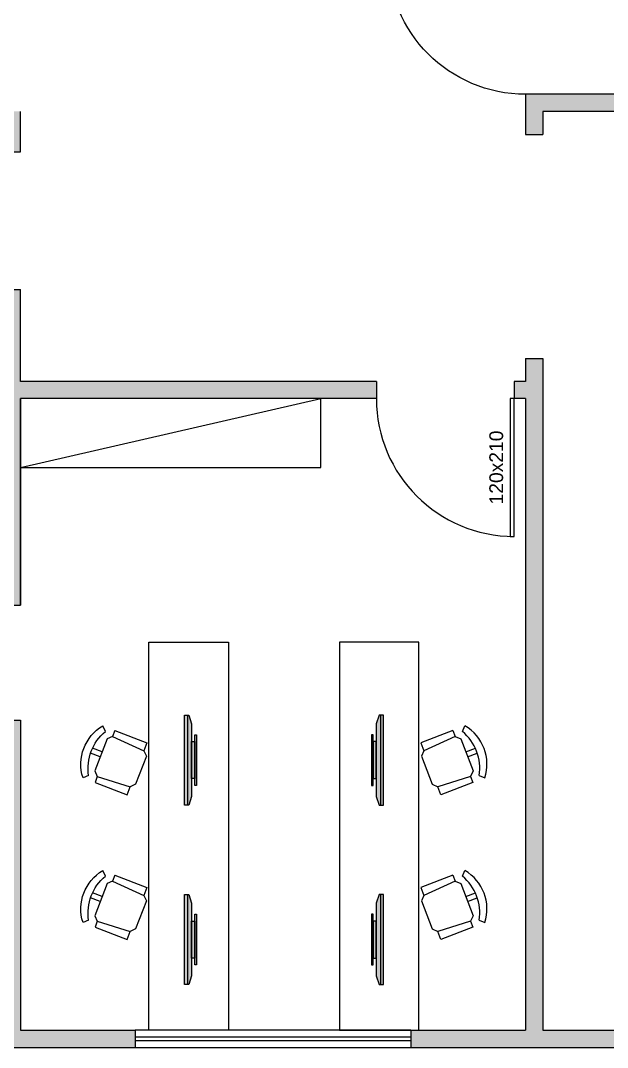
# Model space of a CAD drawing. Header units: centimetres. Extents: x 0 to 1814864, y -139216 to 99734.
# Drawn here: x 901510 to 902021, y 10209 to 11103 of the extents above; entities that cross this region are included whole.
import ezdxf
from ezdxf.enums import TextEntityAlignment as Align

# ---------------------------------------------------------------- set-up
doc = ezdxf.new("R2010")
doc.units = ezdxf.units.CM
doc.header["$LTSCALE"] = 4
for name, color, linetype in [('0.2', 2, 'Continuous'), ('0.6', 6, 'Continuous'), ('02-CONT', 2, 'Continuous'), ('AIT-LAY-HTC', 254, 'Continuous'), ('AIT-LAY-MOB', 2, 'Continuous')]:
    doc.layers.add(name, color=color, linetype=linetype)
doc.styles.add('2mm 1-50', font='arial.ttf', dxfattribs={"height": 0.1})

# ---------------------------------------------------------------- blocks, each defined once
blk = doc.blocks.new('1_00e')
blk.add_lwpolyline([(-28.41, -52.25), (-25.41, -52.25), (-25.41, 47.75), (-28.41, 47.75)], close=True)
at = {"color": 1}
blk.add_arc((-28.41, -52.25), 100, 0, 90, dxfattribs=at)
blk = doc.blocks.new('cadeira31')
for p, q in [((533.98, 108.83), (525.49, 108.83)), ((533.98, 104.47), (525.55, 104.47))]:
    blk.add_line(p, q)
for points in [[(530.47, 126.45), (526.95, 129.96)], [(537.49, 129.96), (565.61, 129.96), (565.61, 122.93)], [(537.49, 124.69), (537.49, 129.96)], [(537.49, 89.55), (533.98, 93.06), (533.98, 121.18), (537.49, 124.69)], [(537.49, 124.69), (565.61, 122.93)], [(565.61, 91.31), (569.12, 94.82), (569.12, 119.42), (565.61, 122.93)], [(530.47, 87.79), (526.95, 84.28)], [(537.49, 84.28), (565.61, 84.28), (565.61, 91.31)], [(537.49, 89.55), (565.61, 91.31)], [(537.49, 84.28), (537.49, 89.55)]]:
    blk.add_lwpolyline(points)
for centre, radius, start, end in [((555.51, 107.12), 36.57, 141.34019, 218.65981), ((565.26, 107.12), 39.8, 150.9454, 209.0546)]:
    blk.add_arc(centre, radius, start, end)
blk = doc.blocks.new('A$C3A472E1F')
at = {"layer": 'AIT-LAY-HTC', "ltscale": 3}
for points in [[(0.1475, 0.09), (0.1475, 0.0775), (0.5225, 0.0775), (0.5225, 0.09)], [(0.1975, 0.0775), (0.1975, 0.0541), (0.4725, 0.0541), (0.4725, 0.0775)], [(0.065, 0.0541), (0, 0.0326), (0, 0.0226), (0.67, 0.0226), (0.67, 0.0326), (0.605, 0.0541)], [(0, 0), (0.67, 0), (0.67, 0.0226), (0, 0.0226)]]:
    blk.add_hatch(color=253, dxfattribs=at).paths.add_polyline_path(points)
for points in [[(0.5225, 0.09), (0.1475, 0.09), (0.1475, 0.0775), (0.5225, 0.0775)], [(0.4725, 0.0541), (0.4725, 0.0775), (0.1975, 0.0775), (0.1975, 0.0541)], [(0, 0), (0.67, 0), (0.67, 0.0226), (0, 0.0226)]]:
    blk.add_lwpolyline(points, close=True)
blk.add_lwpolyline([(0.67, 0.0226), (0.67, 0.0326), (0.605, 0.0541), (0.065, 0.0541), (0, 0.0326), (0, 0.0226)])

msp = doc.modelspace()

# ---------------------------------------------------------------- hatches: boundary and pattern name
at = {"layer": '0.2', "true_color": 0x000000}
h = msp.add_hatch(color=18, dxfattribs=at)
h.dxf.hatch_style = 1
h.paths.add_polyline_path([(901509.927, 10773.62), (901771.657, 10773.62), (901819.927, 10773.62), (901819.927, 10788.62), (901509.927, 10788.62), (901509.927, 10868.62), (901494.927, 10868.62), (901494.927, 10618.62), (900994.927, 10618.62), (900994.927, 10688.62), (900979.927, 10688.62), (900979.927, 10603.62), (900979.927, 10523.62), (900994.927, 10523.62), (900994.927, 10603.62), (901494.927, 10603.62), (901494.927, 10593.62), (901509.927, 10593.62), (901509.927, 10618.62)])
h.paths.add_polyline_path([(901509.927, 11023.62), (901494.927, 11023.62), (901494.927, 11013.62), (900994.927, 11013.62), (900994.927, 11073.62), (900994.927, 11503.62), (901114.927, 11503.62), (901114.927, 11518.62), (900979.927, 11518.62), (900979.927, 10998.62), (900979.927, 10928.62), (900994.927, 10928.62), (900994.927, 10998.62), (901256.657, 10998.62), (901494.927, 10998.62), (901494.927, 10988.62), (901509.927, 10988.62), (901509.927, 11013.62)])
h.paths.add_polyline_path([(901629.927, 11518.62), (901494.927, 11518.62), (901374.927, 11518.62), (901374.927, 11503.62), (901434.927, 11503.62), (901434.927, 11504.258), (901494.927, 11504.258), (901494.927, 11242.528), (901494.927, 11143.62), (901509.927, 11143.62), (901509.927, 11168.62), (901519.927, 11168.62), (901519.927, 11183.62), (901509.927, 11183.62), (901509.927, 11503.62), (901629.927, 11503.62)])
h.paths.add_polyline_path([(901964.927, 11518.62), (901829.927, 11518.62), (901829.927, 11503.62), (901949.927, 11503.62), (901949.927, 11183.62), (901639.927, 11183.62), (901639.927, 11168.62), (901949.927, 11168.62), (901949.927, 11158.62), (901964.927, 11158.62), (901964.927, 11168.62)])
h.paths.add_polyline_path([(902084.927, 11038.62), (901949.927, 11038.62), (901949.927, 11003.62), (901964.927, 11003.62), (901964.927, 11023.62), (902084.927, 11023.62)])
h.paths.add_polyline_path([(902869.927, 11038.62), (902809.927, 11038.62), (902809.927, 11023.62), (902854.927, 11023.62), (902854.927, 10823.62), (902774.927, 10823.62), (902774.927, 10808.62), (902854.927, 10808.62), (902854.927, 10696.12), (902869.927, 10696.12)])
h.paths.add_polyline_path([(902664.927, 11023.62), (902709.927, 11023.62), (902709.927, 11038.62), (902649.927, 11038.62), (902604.927, 11038.62), (902604.927, 11023.62), (902649.927, 11023.62), (902649.927, 10823.62), (902639.927, 10823.62), (902639.927, 10808.62), (902664.927, 10808.62), (902674.927, 10808.62), (902674.927, 10823.62), (902664.927, 10823.62)])
h.paths.add_polyline_path([(902539.927, 10823.62), (902459.927, 10823.62), (902459.927, 11023.62), (902504.927, 11023.62), (902504.927, 11038.62), (902444.927, 11038.62), (902324.927, 11038.62), (902324.927, 11023.62), (902444.927, 11023.62), (902444.927, 10964.057), (902444.927, 10808.62), (902539.927, 10808.62)])
h.paths.add_polyline_path([(901854.703, 11133.752), (901925.152, 11133.752), (901925.152, 11152.133), (901854.703, 11152.133)], flags=9)
h = msp.add_hatch(color=18, dxfattribs=at)
h.dxf.hatch_style = 1
h.paths.add_polyline_path([(902209.927, 10223.62), (901964.927, 10223.62), (901964.927, 10808.62), (901949.927, 10808.62), (901949.927, 10788.62), (901939.927, 10788.62), (901939.927, 10773.62), (901949.927, 10773.62), (901949.927, 10223.62), (901849.927, 10223.62), (901849.927, 10208.62), (901964.927, 10208.62), (902209.927, 10208.62)])
h = msp.add_hatch(color=18, dxfattribs=at)
h.dxf.hatch_style = 1
h.paths.add_polyline_path([(901609.927, 10223.62), (901509.927, 10223.62), (901509.927, 10493.62), (901494.927, 10493.62), (901494.927, 10223.62), (901434.927, 10223.62), (900994.927, 10223.62), (900994.927, 10303.62), (900979.927, 10303.62), (900979.927, 10223.62), (900625.981, 10223.62), (900624.064, 10208.62), (900979.927, 10208.62), (901509.927, 10208.62), (901609.927, 10208.62)])

# ---------------------------------------------------------------- linework, layer by layer
at = {"layer": '0.2'}
for p, q in [((901509.927, 10713.62), (901771.657, 10773.62)), ((901849.927, 10223.62), (901609.927, 10223.62)), ((901849.927, 10217.62), (901609.927, 10217.62)), ((901609.927, 10214.62), (901849.927, 10214.62)), ((901609.927, 10208.62), (901849.927, 10208.62))]:
    msp.add_line(p, q, dxfattribs=at)
for points in [[(901509.927, 10713.62), (901771.657, 10713.62), (901771.657, 10773.62), (901509.927, 10773.62)], [(901690.984, 10223.62), (901621.716, 10223.62), (901621.716, 10561.424), (901690.984, 10561.424)], [(901787.779, 10223.62), (901857.047, 10223.62), (901857.047, 10561.424), (901787.779, 10561.424)]]:
    msp.add_lwpolyline(points, close=True, dxfattribs=at)
at = {"layer": '0.6'}
for p, q in [((901949.927, 11003.62), (901964.927, 11003.62)), ((901494.927, 10988.62), (901509.927, 10988.62)), ((901494.927, 10868.62), (901509.927, 10868.62)), ((901949.927, 10808.62), (901964.927, 10808.62)), ((901819.927, 10788.62), (901819.927, 10773.62)), ((901939.927, 10788.62), (901939.927, 10773.62)), ((901494.927, 10593.62), (901509.927, 10593.62)), ((901494.927, 10493.62), (901509.927, 10493.62)), ((901609.927, 10223.62), (901609.927, 10208.62)), ((901849.927, 10223.62), (901849.927, 10208.62))]:
    msp.add_line(p, q, dxfattribs=at)
for points in [[(902084.927, 11038.62), (901949.927, 11038.62), (901949.927, 11003.62)], [(901509.927, 10998.62), (901509.927, 11023.62)], [(902084.927, 11023.62), (901964.927, 11023.62), (901964.927, 11003.62)], [(901509.927, 10988.62), (901509.927, 11013.62)], [(901509.927, 10788.62), (901509.927, 10868.62)], [(901949.927, 10808.62), (901949.927, 10788.62)], [(901964.927, 10808.62), (901964.927, 10223.62), (902209.927, 10223.62)], [(901819.927, 10788.62), (901509.927, 10788.62)], [(901949.927, 10788.62), (901939.927, 10788.62)], [(901819.927, 10773.62), (901509.927, 10773.62), (901509.927, 10593.62)], [(901509.927, 10603.62), (901509.927, 10773.62)], [(901949.927, 10773.62), (901939.927, 10773.62)], [(901949.927, 10773.62), (901949.927, 10223.62)], [(901509.927, 10593.62), (901509.927, 10618.62)], [(901509.927, 10493.62), (901509.927, 10223.62), (901609.927, 10223.62)], [(901849.927, 10223.62), (901949.927, 10223.62)], [(900979.927, 10208.62), (901509.927, 10208.62)], [(901494.927, 10208.62), (901609.927, 10208.62)], [(901849.927, 10208.62), (901964.927, 10208.62)], [(901949.927, 10208.62), (902209.927, 10208.62)]]:
    msp.add_lwpolyline(points, dxfattribs=at)

# ---------------------------------------------------------------- block references
at = {"layer": '0.2', "yscale": 1.062924631088128, "zscale": 1.062924631088128}
for p, xscale, rotation in [((901090.29, 10772.031), -1.062924631088128, 159.115141540513), ((902388.473, 10772.031), 1.062924631088128, 200.8848584594869), ((901090.29, 10646.033), -1.062924631088128, 159.115141540513), ((902388.473, 10646.033), 1.062924631088128, 200.8848584594869)]:
    msp.add_blockref('cadeira31', p, dxfattribs=dict(at, xscale=xscale, rotation=rotation))
at = {"layer": '02-CONT', "yscale": 1.2, "zscale": 1.2}
for p, xscale, rotation in [((901887.224, 11124.534), -1.2, 90), ((901905.841, 10710.917), 1.2, 180)]:
    msp.add_blockref('1_00e', p, dxfattribs=dict(at, xscale=xscale, rotation=rotation))
at = {"layer": 'AIT-LAY-MOB', "yscale": 117.190362101784, "zscale": 117.190362101784}
for p, xscale, rotation in [((901652.64, 10419.582), -117.190362101784, 270), ((901826.123, 10419.582), 117.190362101784, 90), ((901652.64, 10263.345), -117.190362101784, 270), ((901826.123, 10263.345), 117.190362101784, 90)]:
    msp.add_blockref('A$C3A472E1F', p, dxfattribs=dict(at, xscale=xscale, rotation=rotation))

# ---------------------------------------------------------------- texts
at = {"layer": '02-CONT', "style": '2mm 1-50'}
msp.add_text('120x210', height=12, rotation=90, dxfattribs=at).set_placement((901924.327, 10713.62), align=Align.MIDDLE_CENTER)

doc.saveas('drawing.dxf')
